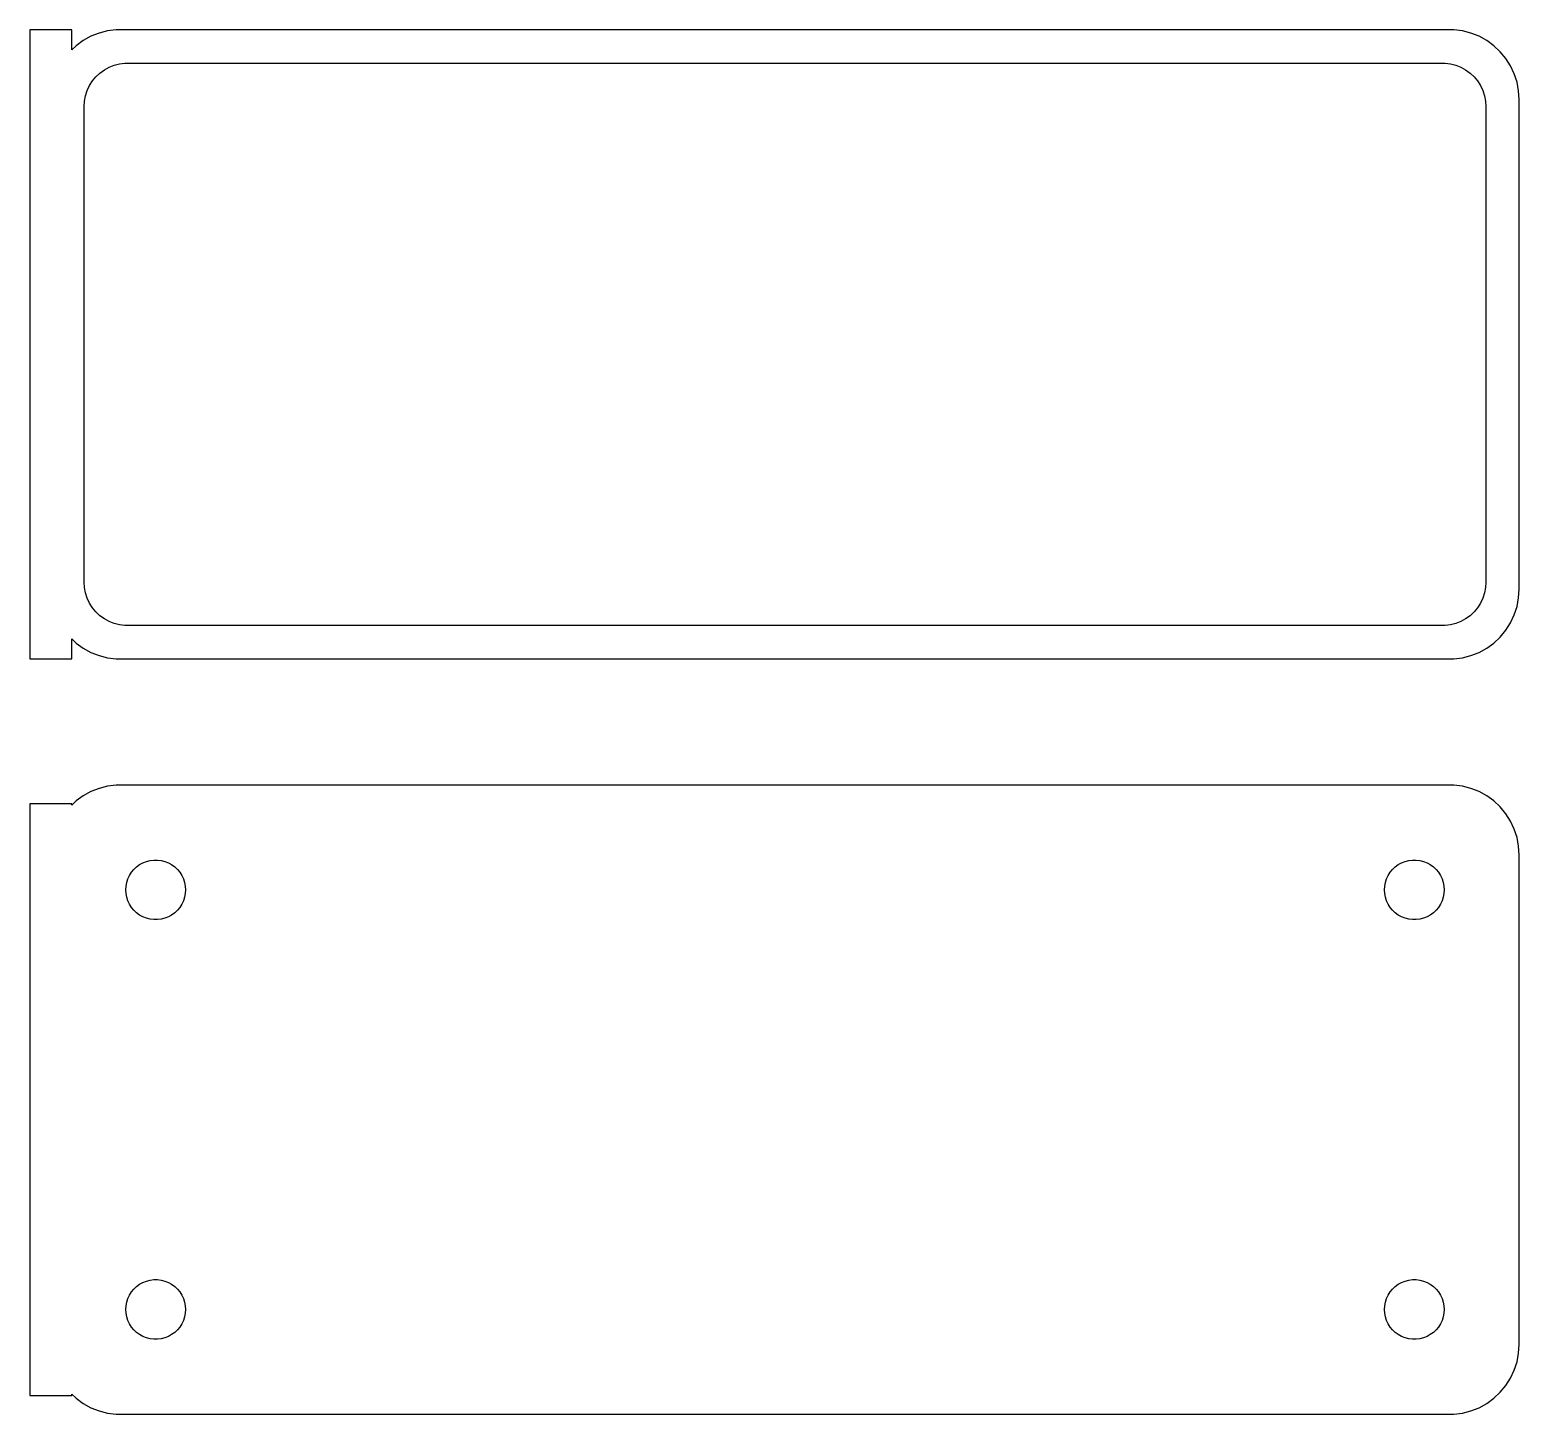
# Model space of a CAD drawing. Header units: metres. Extents: x -54 to 52, y 86 to 184.
import ezdxf

# ---------------------------------------------------------------- set-up
doc = ezdxf.new("R2010")
doc.units = ezdxf.units.M

msp = doc.modelspace()

# ---------------------------------------------------------------- linework, layer by layer
for p, q in [((-51, 184.479), (-54, 184.479)), ((-54, 184.479), (-54, 139.521)), ((-51, 183.059), (-51, 184.479)), ((-49.0451, 184.255), (-49.6289, 184.024)), ((-48.4369, 184.411), (-49.0451, 184.255)), ((-47.8139, 184.49), (-48.4369, 184.411)), ((47.8139, 184.49), (-47.8139, 184.49)), ((48.4369, 184.411), (47.8139, 184.49)), ((49.0451, 184.255), (48.4369, 184.411)), ((49.6289, 184.024), (49.0451, 184.255)), ((-50.6871, 183.353), (-51, 183.059)), ((-50.1791, 183.722), (-50.6871, 183.353)), ((-49.6289, 184.024), (-50.1791, 183.722)), ((50.1791, 183.722), (49.6289, 184.024)), ((50.6871, 183.353), (50.1791, 183.722)), ((51.1448, 182.923), (50.6871, 183.353)), ((51.5451, 182.439), (51.1448, 182.923)), ((51.8815, 181.909), (51.5451, 182.439)), ((-49.5184, 180.83), (-49.2692, 181.131)), ((-49.2692, 181.131), (-48.9842, 181.399)), ((-48.9842, 181.399), (-48.668, 181.628)), ((-48.668, 181.628), (-48.3254, 181.817)), ((-48.3254, 181.817), (-47.9619, 181.961)), ((-47.9619, 181.961), (-47.5833, 182.058)), ((-47.5833, 182.058), (-47.1954, 182.107)), ((-47.1954, 182.107), (47.1954, 182.107)), ((47.1954, 182.107), (47.5833, 182.058)), ((47.5833, 182.058), (47.9619, 181.961)), ((47.9619, 181.961), (48.3254, 181.817)), ((48.3254, 181.817), (48.668, 181.628)), ((48.668, 181.628), (48.9842, 181.399)), ((48.9842, 181.399), (49.2692, 181.131)), ((49.2692, 181.131), (49.5184, 180.83)), ((52.1489, 181.341), (51.8815, 181.909)), ((52.3429, 180.743), (52.1489, 181.341)), ((-50.0151, 179.774), (-49.8943, 180.146)), ((-49.8943, 180.146), (-49.7279, 180.5)), ((-49.7279, 180.5), (-49.5184, 180.83)), ((49.5184, 180.83), (49.7279, 180.5)), ((49.7279, 180.5), (49.8943, 180.146)), ((49.8943, 180.146), (50.0151, 179.774)), ((52.4606, 180.127), (52.3429, 180.743)), ((52.5, 179.5), (52.4606, 180.127)), ((-50.1129, 179), (-50.0884, 179.39)), ((-50.1129, 145), (-50.1129, 179)), ((-50.0884, 179.39), (-50.0151, 179.774)), ((50.0151, 179.774), (50.0884, 179.39)), ((50.0884, 179.39), (50.1129, 179)), ((50.1129, 179), (50.1129, 145)), ((52.5, 144.5), (52.5, 179.5)), ((-50.0884, 144.61), (-50.1129, 145)), ((50.1129, 145), (50.0884, 144.61)), ((-50.0151, 144.226), (-50.0884, 144.61)), ((-49.8943, 143.854), (-50.0151, 144.226)), ((-49.7279, 143.5), (-49.8943, 143.854)), ((49.8943, 143.854), (49.7279, 143.5)), ((50.0151, 144.226), (49.8943, 143.854)), ((50.0884, 144.61), (50.0151, 144.226)), ((52.3429, 143.257), (52.4606, 143.873)), ((52.4606, 143.873), (52.5, 144.5)), ((-49.5184, 143.17), (-49.7279, 143.5)), ((-49.2692, 142.869), (-49.5184, 143.17)), ((-48.9842, 142.601), (-49.2692, 142.869)), ((49.2692, 142.869), (48.9842, 142.601)), ((49.5184, 143.17), (49.2692, 142.869)), ((49.7279, 143.5), (49.5184, 143.17)), ((52.1489, 142.659), (52.3429, 143.257)), ((-48.668, 142.372), (-48.9842, 142.601)), ((-48.3254, 142.183), (-48.668, 142.372)), ((-47.9619, 142.039), (-48.3254, 142.183)), ((-47.5833, 141.942), (-47.9619, 142.039)), ((-47.1954, 141.893), (-47.5833, 141.942)), ((47.1954, 141.893), (-47.1954, 141.893)), ((47.5833, 141.942), (47.1954, 141.893)), ((47.9619, 142.039), (47.5833, 141.942)), ((48.3254, 142.183), (47.9619, 142.039)), ((48.668, 142.372), (48.3254, 142.183)), ((48.9842, 142.601), (48.668, 142.372)), ((51.5451, 141.561), (51.8815, 142.091)), ((51.8815, 142.091), (52.1489, 142.659)), ((-51, 139.521), (-51, 140.941)), ((-51, 140.941), (-50.6871, 140.647)), ((-50.6871, 140.647), (-50.1791, 140.278)), ((50.1791, 140.278), (50.6871, 140.647)), ((50.6871, 140.647), (51.1448, 141.077)), ((51.1448, 141.077), (51.5451, 141.561)), ((-54, 139.521), (-51, 139.521)), ((-50.1791, 140.278), (-49.6289, 139.976)), ((-49.6289, 139.976), (-49.0451, 139.745)), ((-49.0451, 139.745), (-48.4369, 139.589)), ((-48.4369, 139.589), (-47.8139, 139.51)), ((47.8139, 139.51), (48.4369, 139.589)), ((48.4369, 139.589), (49.0451, 139.745)), ((49.0451, 139.745), (49.6289, 139.976)), ((49.6289, 139.976), (50.1791, 140.278)), ((-47.8139, 139.51), (47.8139, 139.51)), ((-49.6289, 130.024), (-50.1791, 129.722)), ((-49.0451, 130.255), (-49.6289, 130.024)), ((-48.4369, 130.411), (-49.0451, 130.255)), ((-47.8139, 130.49), (-48.4369, 130.411)), ((47.8139, 130.49), (-47.8139, 130.49)), ((48.4369, 130.411), (47.8139, 130.49)), ((49.0451, 130.255), (48.4369, 130.411)), ((49.6289, 130.024), (49.0451, 130.255)), ((50.1791, 129.722), (49.6289, 130.024)), ((-51, 129.153), (-54, 129.153)), ((-54, 129.153), (-54, 86.8474)), ((-50.6871, 129.353), (-51, 129.059)), ((-51, 129.059), (-51, 129.153)), ((-50.1791, 129.722), (-50.6871, 129.353)), ((50.6871, 129.353), (50.1791, 129.722)), ((51.1448, 128.923), (50.6871, 129.353)), ((51.5451, 128.439), (51.1448, 128.923)), ((51.8815, 127.909), (51.5451, 128.439)), ((52.1489, 127.341), (51.8815, 127.909)), ((52.3429, 126.743), (52.1489, 127.341)), ((52.4606, 126.127), (52.3429, 126.743)), ((52.5, 125.5), (52.4606, 126.127)), ((-46.5565, 124.462), (-46.3611, 124.645)), ((-46.3611, 124.645), (-46.1441, 124.803)), ((-46.1441, 124.803), (-45.9092, 124.932)), ((-45.9092, 124.932), (-45.6598, 125.031)), ((-45.6598, 125.031), (-45.4001, 125.097)), ((-45.4001, 125.097), (-45.1341, 125.131)), ((-45.1341, 125.131), (-44.8659, 125.131)), ((-44.8659, 125.131), (-44.5999, 125.097)), ((-44.5999, 125.097), (-44.3401, 125.031)), ((-44.3401, 125.031), (-44.0908, 124.932)), ((-44.0908, 124.932), (-43.8559, 124.803)), ((-43.8559, 124.803), (-43.6389, 124.645)), ((-43.6389, 124.645), (-43.4434, 124.462)), ((43.4434, 124.462), (43.6389, 124.645)), ((43.6389, 124.645), (43.8559, 124.803)), ((43.8559, 124.803), (44.0908, 124.932)), ((44.0908, 124.932), (44.3401, 125.031)), ((44.3401, 125.031), (44.5999, 125.097)), ((44.5999, 125.097), (44.8659, 125.131)), ((44.8659, 125.131), (45.1341, 125.131)), ((45.1341, 125.131), (45.4001, 125.097)), ((45.4001, 125.097), (45.6598, 125.031)), ((45.6598, 125.031), (45.9092, 124.932)), ((45.9092, 124.932), (46.1441, 124.803)), ((46.1441, 124.803), (46.3611, 124.645)), ((46.3611, 124.645), (46.5565, 124.462)), ((52.5, 90.5), (52.5, 125.5)), ((-47.0682, 123.531), (-46.9853, 123.786)), ((-46.9853, 123.786), (-46.8712, 124.029)), ((-46.8712, 124.029), (-46.7275, 124.255)), ((-46.7275, 124.255), (-46.5565, 124.462)), ((-43.4434, 124.462), (-43.2725, 124.255)), ((-43.2725, 124.255), (-43.1288, 124.029)), ((-43.1288, 124.029), (-43.0146, 123.786)), ((-43.0146, 123.786), (-42.9318, 123.531)), ((42.9318, 123.531), (43.0146, 123.786)), ((43.0146, 123.786), (43.1288, 124.029)), ((43.1288, 124.029), (43.2725, 124.255)), ((43.2725, 124.255), (43.4434, 124.462)), ((46.5565, 124.462), (46.7275, 124.255)), ((46.7275, 124.255), (46.8712, 124.029)), ((46.8712, 124.029), (46.9853, 123.786)), ((46.9853, 123.786), (47.0682, 123.531)), ((-47.1353, 123), (-47.1185, 123.268)), ((-47.1185, 122.732), (-47.1353, 123)), ((-47.1185, 123.268), (-47.0682, 123.531)), ((-47.0682, 122.469), (-47.1185, 122.732)), ((-42.9318, 123.531), (-42.8815, 123.268)), ((-42.8815, 122.732), (-42.9318, 122.469)), ((-42.8815, 123.268), (-42.8647, 123)), ((-42.8647, 123), (-42.8815, 122.732)), ((42.8647, 123), (42.8815, 123.268)), ((42.8815, 122.732), (42.8647, 123)), ((42.8815, 123.268), (42.9318, 123.531)), ((42.9318, 122.469), (42.8815, 122.732)), ((47.0682, 123.531), (47.1185, 123.268)), ((47.1185, 122.732), (47.0682, 122.469)), ((47.1185, 123.268), (47.1353, 123)), ((47.1353, 123), (47.1185, 122.732)), ((-46.9853, 122.214), (-47.0682, 122.469)), ((-46.8712, 121.971), (-46.9853, 122.214)), ((-46.7275, 121.745), (-46.8712, 121.971)), ((-46.5565, 121.538), (-46.7275, 121.745)), ((-46.3611, 121.355), (-46.5565, 121.538)), ((-43.4434, 121.538), (-43.6389, 121.355)), ((-43.2725, 121.745), (-43.4434, 121.538)), ((-43.1288, 121.971), (-43.2725, 121.745)), ((-43.0146, 122.214), (-43.1288, 121.971)), ((-42.9318, 122.469), (-43.0146, 122.214)), ((43.0146, 122.214), (42.9318, 122.469)), ((43.1288, 121.971), (43.0146, 122.214)), ((43.2725, 121.745), (43.1288, 121.971)), ((43.4434, 121.538), (43.2725, 121.745)), ((43.6389, 121.355), (43.4434, 121.538)), ((46.5565, 121.538), (46.3611, 121.355)), ((46.7275, 121.745), (46.5565, 121.538)), ((46.8712, 121.971), (46.7275, 121.745)), ((46.9853, 122.214), (46.8712, 121.971)), ((47.0682, 122.469), (46.9853, 122.214)), ((-46.1441, 121.197), (-46.3611, 121.355)), ((-45.9092, 121.068), (-46.1441, 121.197)), ((-45.6598, 120.969), (-45.9092, 121.068)), ((-45.4001, 120.903), (-45.6598, 120.969)), ((-45.1341, 120.869), (-45.4001, 120.903)), ((-44.8659, 120.869), (-45.1341, 120.869)), ((-44.5999, 120.903), (-44.8659, 120.869)), ((-44.3401, 120.969), (-44.5999, 120.903)), ((-44.0908, 121.068), (-44.3401, 120.969)), ((-43.8559, 121.197), (-44.0908, 121.068)), ((-43.6389, 121.355), (-43.8559, 121.197)), ((43.8559, 121.197), (43.6389, 121.355)), ((44.0908, 121.068), (43.8559, 121.197)), ((44.3401, 120.969), (44.0908, 121.068)), ((44.5999, 120.903), (44.3401, 120.969)), ((44.8659, 120.869), (44.5999, 120.903)), ((45.1341, 120.869), (44.8659, 120.869)), ((45.4001, 120.903), (45.1341, 120.869)), ((45.6598, 120.969), (45.4001, 120.903)), ((45.9092, 121.068), (45.6598, 120.969)), ((46.1441, 121.197), (45.9092, 121.068)), ((46.3611, 121.355), (46.1441, 121.197)), ((-46.3611, 94.6453), (-46.1441, 94.8029)), ((-46.1441, 94.8029), (-45.9092, 94.9321)), ((-45.9092, 94.9321), (-45.6598, 95.0308)), ((-45.6598, 95.0308), (-45.4001, 95.0975)), ((-45.4001, 95.0975), (-45.1341, 95.1311)), ((-45.1341, 95.1311), (-44.8659, 95.1311)), ((-44.8659, 95.1311), (-44.5999, 95.0975)), ((-44.5999, 95.0975), (-44.3401, 95.0308)), ((-44.3401, 95.0308), (-44.0908, 94.9321)), ((-44.0908, 94.9321), (-43.8559, 94.8029)), ((-43.8559, 94.8029), (-43.6389, 94.6453)), ((43.6389, 94.6453), (43.8559, 94.8029)), ((43.8559, 94.8029), (44.0908, 94.9321)), ((44.0908, 94.9321), (44.3401, 95.0308)), ((44.3401, 95.0308), (44.5999, 95.0975)), ((44.5999, 95.0975), (44.8659, 95.1311)), ((44.8659, 95.1311), (45.1341, 95.1311)), ((45.1341, 95.1311), (45.4001, 95.0975)), ((45.4001, 95.0975), (45.6598, 95.0308)), ((45.6598, 95.0308), (45.9092, 94.9321)), ((45.9092, 94.9321), (46.1441, 94.8029)), ((46.1441, 94.8029), (46.3611, 94.6453)), ((-47.0682, 93.531), (-46.9853, 93.7861)), ((-46.9853, 93.7861), (-46.8712, 94.0287)), ((-46.8712, 94.0287), (-46.7275, 94.2551)), ((-46.7275, 94.2551), (-46.5565, 94.4617)), ((-46.5565, 94.4617), (-46.3611, 94.6453)), ((-43.6389, 94.6453), (-43.4434, 94.4617)), ((-43.4434, 94.4617), (-43.2725, 94.2551)), ((-43.2725, 94.2551), (-43.1288, 94.0287)), ((-43.1288, 94.0287), (-43.0146, 93.7861)), ((-43.0146, 93.7861), (-42.9318, 93.531)), ((42.9318, 93.531), (43.0146, 93.7861)), ((43.0146, 93.7861), (43.1288, 94.0287)), ((43.1288, 94.0287), (43.2725, 94.2551)), ((43.2725, 94.2551), (43.4434, 94.4617)), ((43.4434, 94.4617), (43.6389, 94.6453)), ((46.3611, 94.6453), (46.5565, 94.4617)), ((46.5565, 94.4617), (46.7275, 94.2551)), ((46.7275, 94.2551), (46.8712, 94.0287)), ((46.8712, 94.0287), (46.9853, 93.7861)), ((46.9853, 93.7861), (47.0682, 93.531)), ((-47.1353, 93), (-47.1185, 93.2676)), ((-47.1185, 92.7324), (-47.1353, 93)), ((-47.1185, 93.2676), (-47.0682, 93.531)), ((-47.0682, 92.469), (-47.1185, 92.7324)), ((-42.9318, 93.531), (-42.8815, 93.2676)), ((-42.8815, 92.7324), (-42.9318, 92.469)), ((-42.8815, 93.2676), (-42.8647, 93)), ((-42.8647, 93), (-42.8815, 92.7324)), ((42.8647, 93), (42.8815, 93.2676)), ((42.8815, 92.7324), (42.8647, 93)), ((42.8815, 93.2676), (42.9318, 93.531)), ((42.9318, 92.469), (42.8815, 92.7324)), ((47.0682, 93.531), (47.1185, 93.2676)), ((47.1185, 92.7324), (47.0682, 92.469)), ((47.1185, 93.2676), (47.1353, 93)), ((47.1353, 93), (47.1185, 92.7324)), ((-46.9853, 92.214), (-47.0682, 92.469)), ((-46.8712, 91.9713), (-46.9853, 92.214)), ((-46.7275, 91.7449), (-46.8712, 91.9713)), ((-46.5565, 91.5383), (-46.7275, 91.7449)), ((-43.2725, 91.7449), (-43.4434, 91.5383)), ((-43.1288, 91.9713), (-43.2725, 91.7449)), ((-43.0146, 92.214), (-43.1288, 91.9713)), ((-42.9318, 92.469), (-43.0146, 92.214)), ((43.0146, 92.214), (42.9318, 92.469)), ((43.1288, 91.9713), (43.0146, 92.214)), ((43.2725, 91.7449), (43.1288, 91.9713)), ((43.4434, 91.5383), (43.2725, 91.7449)), ((46.7275, 91.7449), (46.5565, 91.5383)), ((46.8712, 91.9713), (46.7275, 91.7449)), ((46.9853, 92.214), (46.8712, 91.9713)), ((47.0682, 92.469), (46.9853, 92.214)), ((-46.3611, 91.3547), (-46.5565, 91.5383)), ((-46.1441, 91.1971), (-46.3611, 91.3547)), ((-45.9092, 91.0679), (-46.1441, 91.1971)), ((-45.6598, 90.9692), (-45.9092, 91.0679)), ((-45.4001, 90.9025), (-45.6598, 90.9692)), ((-45.1341, 90.8689), (-45.4001, 90.9025)), ((-44.8659, 90.8689), (-45.1341, 90.8689)), ((-44.5999, 90.9025), (-44.8659, 90.8689)), ((-44.3401, 90.9692), (-44.5999, 90.9025)), ((-44.0908, 91.0679), (-44.3401, 90.9692)), ((-43.8559, 91.1971), (-44.0908, 91.0679)), ((-43.6389, 91.3547), (-43.8559, 91.1971)), ((-43.4434, 91.5383), (-43.6389, 91.3547)), ((43.6389, 91.3547), (43.4434, 91.5383)), ((43.8559, 91.1971), (43.6389, 91.3547)), ((44.0908, 91.0679), (43.8559, 91.1971)), ((44.3401, 90.9692), (44.0908, 91.0679)), ((44.5999, 90.9025), (44.3401, 90.9692)), ((44.8659, 90.8689), (44.5999, 90.9025)), ((45.1341, 90.8689), (44.8659, 90.8689)), ((45.4001, 90.9025), (45.1341, 90.8689)), ((45.6598, 90.9692), (45.4001, 90.9025)), ((45.9092, 91.0679), (45.6598, 90.9692)), ((46.1441, 91.1971), (45.9092, 91.0679)), ((46.3611, 91.3547), (46.1441, 91.1971)), ((46.5565, 91.5383), (46.3611, 91.3547)), ((52.3429, 89.2566), (52.4606, 89.8733)), ((52.4606, 89.8733), (52.5, 90.5)), ((51.8815, 88.0912), (52.1489, 88.6594)), ((52.1489, 88.6594), (52.3429, 89.2566)), ((51.1448, 87.0773), (51.5451, 87.5611)), ((51.5451, 87.5611), (51.8815, 88.0912)), ((-54, 86.8474), (-51, 86.8474)), ((-51, 86.8474), (-51, 86.9413)), ((-51, 86.9413), (-50.6871, 86.6474)), ((-50.6871, 86.6474), (-50.1791, 86.2784)), ((-50.1791, 86.2784), (-49.6289, 85.9759)), ((49.6289, 85.9759), (50.1791, 86.2784)), ((50.1791, 86.2784), (50.6871, 86.6474)), ((50.6871, 86.6474), (51.1448, 87.0773)), ((-49.6289, 85.9759), (-49.0451, 85.7447)), ((-49.0451, 85.7447), (-48.4369, 85.5886)), ((-48.4369, 85.5886), (-47.8139, 85.5099)), ((-47.8139, 85.5099), (47.8139, 85.5099)), ((47.8139, 85.5099), (48.4369, 85.5886)), ((48.4369, 85.5886), (49.0451, 85.7447)), ((49.0451, 85.7447), (49.6289, 85.9759))]:
    msp.add_line(p, q)

doc.saveas('drawing.dxf')
